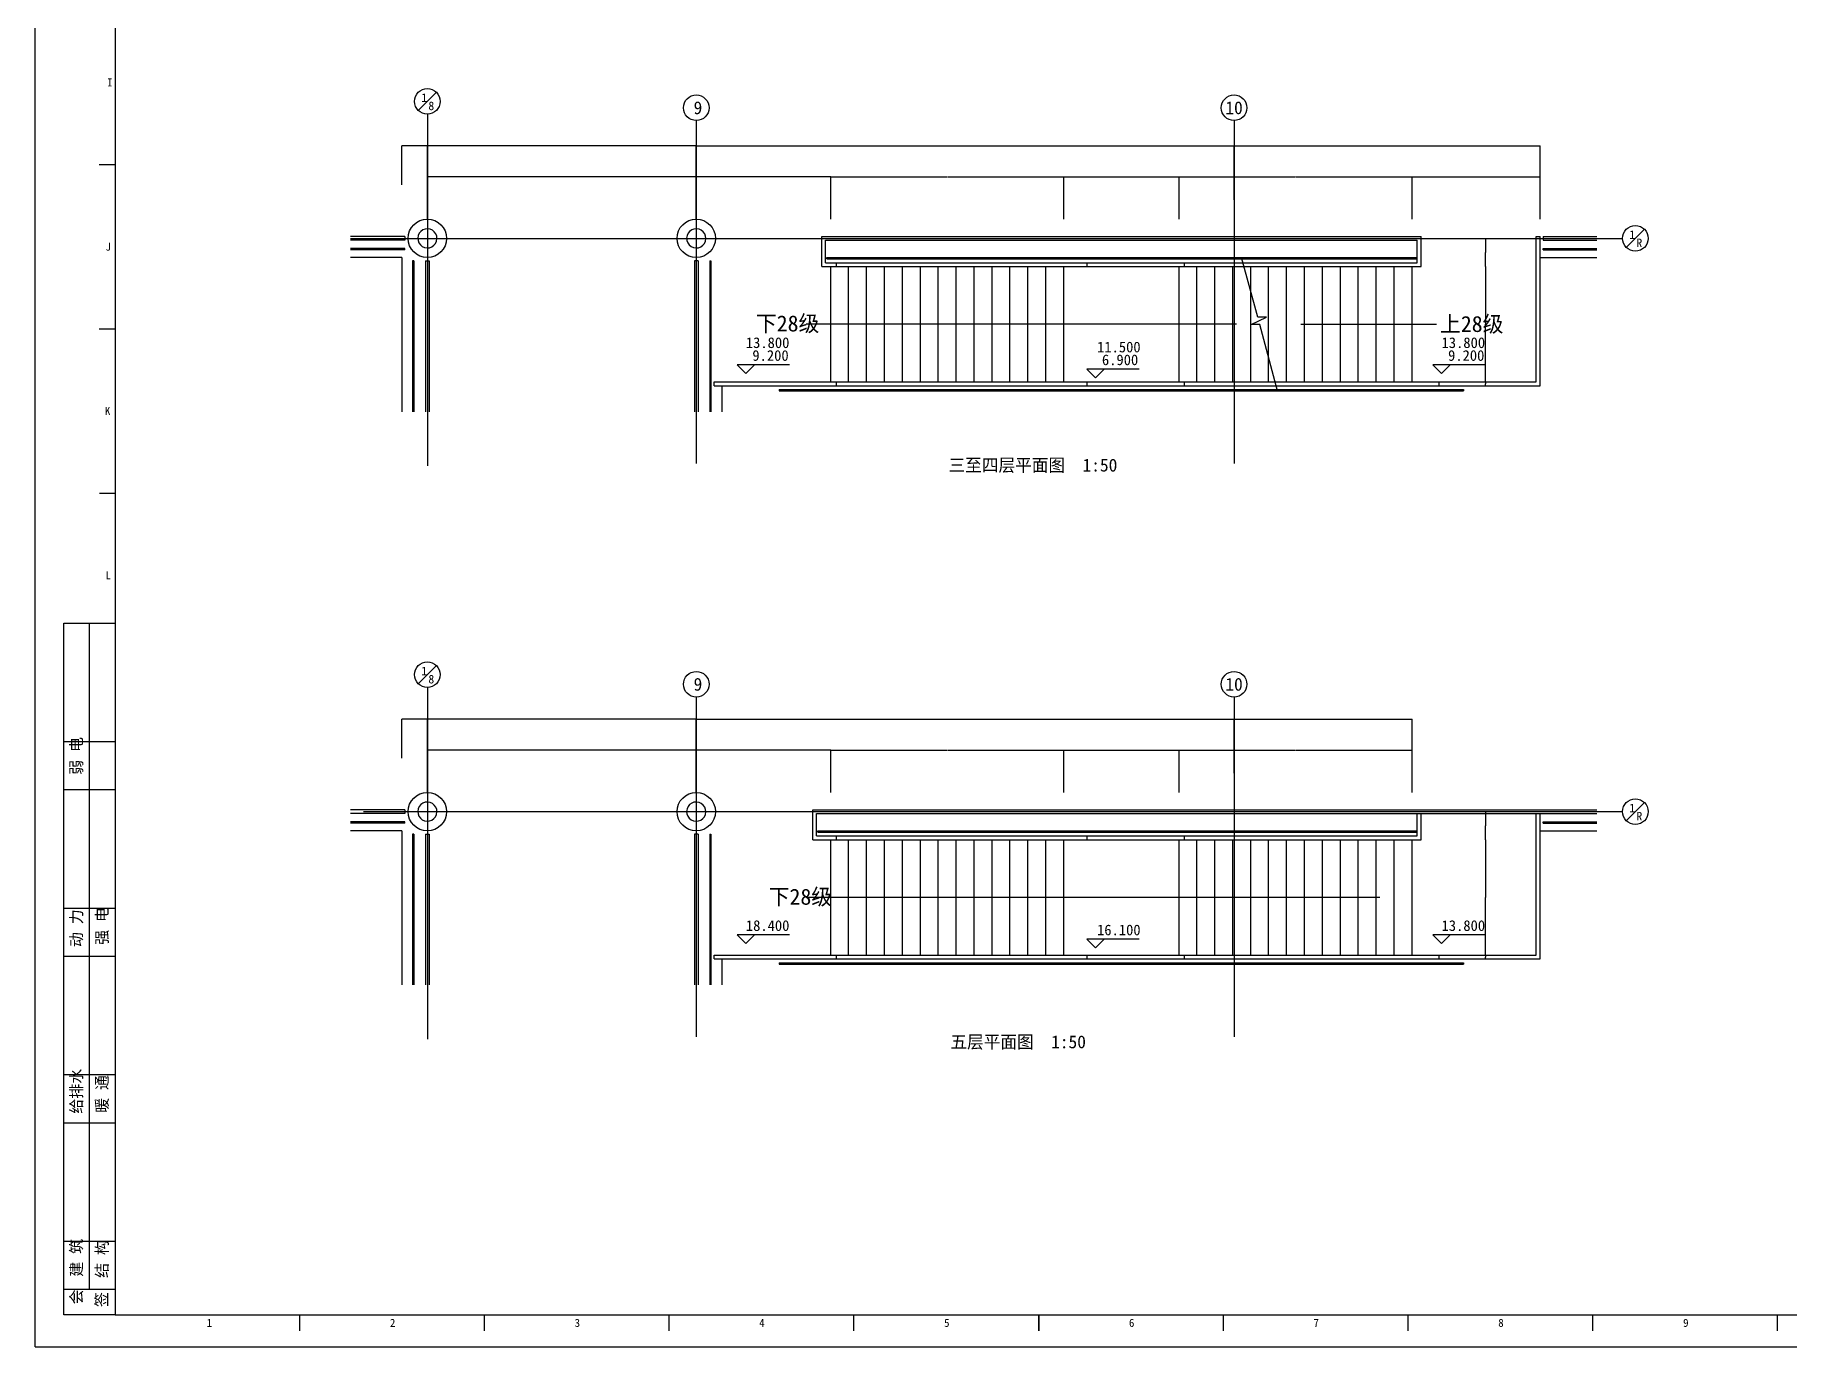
# Model space of a CAD drawing. Header units: metres. Extents: x 69328 to 144301, y -155016 to -112966.
# Drawn here: x 69328 to 96735, y -155016 to -134537 of the extents above; entities that cross this region are included whole.
import ezdxf

# ---------------------------------------------------------------- set-up
doc = ezdxf.new("R2010")
doc.units = ezdxf.units.M
for name, color, linetype in [('AXIS', 8, 'Continuous'), ('COL-S', 250, 'Continuous'), ('COLUMN', 1, 'Continuous'), ('D-TEXT', 3, 'Continuous'), ('DIM', 3, 'Continuous'), ('LINE', 7, 'Continuous'), ('PUB_DIM', 7, 'Continuous'), ('STAIR1', 111, 'Continuous'), ('STEEL', 8, 'Continuous'), ('TEXT', 7, 'Continuous'), ('TK', 9, 'Continuous'), ('WOOD', 33, 'Continuous')]:
    doc.layers.add(name, color=color, linetype=linetype)
doc.dimstyles.get("Standard").update_dxf_attribs({"dimtxt": 2.5, "dimasz": 2.5, "dimexe": 1.25, "dimexo": 0.625, "dimtad": 1, "dimcen": 2.5, "dimazin": 3, "dimtfac": 1, "dimtmove": 0, "dimatfit": 3})

# ---------------------------------------------------------------- blocks, each defined once
blk = doc.blocks.new('*D23')
for p, q in [((79654.27, -137109.46), (79654.27, -136266.13)), ((79654.52, -136266.13), (83852.27, -136266.13)), ((83856.27, -136266.13), (88054.02, -136266.13)), ((88054.27, -137109.46), (88054.27, -136266.13))]:
    blk.add_line(p, q)
at = {"layer": 'Defpoints'}
for p in [(79654.27, -136266.13), (79654.27, -137109.46), (88054.27, -137109.46)]:
    blk.add_point(p, dxfattribs=at)
at = {"layer": 'DIM', "insert": (83854.27, -136266.13), "char_height": 1, "attachment_point": 5}
blk.add_mtext('8400', dxfattribs=at)
blk = doc.blocks.new('*D24')
for p, q in [((88054.27, -137109.46), (88054.27, -136266.13)), ((88054.52, -136266.13), (90442.27, -136266.13)), ((90446.27, -136266.13), (92834.02, -136266.13)), ((92834.27, -137109.46), (92834.27, -136266.13))]:
    blk.add_line(p, q)
at = {"layer": 'Defpoints'}
for p in [(88054.27, -136266.13), (88054.27, -137109.46), (92834.27, -137109.46)]:
    blk.add_point(p, dxfattribs=at)
at = {"layer": 'DIM', "insert": (90444.27, -136266.13), "char_height": 1, "attachment_point": 5}
blk.add_mtext('4780', dxfattribs=at)
blk = doc.blocks.new('*D25')
for p, q in [((81754.27, -137409.46), (81754.27, -136749.27)), ((81754.52, -136749.27), (83568.77, -136749.27)), ((83579.77, -136749.27), (85394.02, -136749.27)), ((85394.27, -137409.46), (85394.27, -136749.27))]:
    blk.add_line(p, q)
at = {"layer": 'Defpoints'}
for p in [(81754.27, -136749.27), (81754.27, -137409.46), (85394.27, -137409.46)]:
    blk.add_point(p, dxfattribs=at)
at = {"layer": 'DIM', "insert": (83574.27, -136749.27), "char_height": 1, "attachment_point": 5}
blk.add_mtext('280X13=3640', dxfattribs=at)
blk = doc.blocks.new('*D26')
for p, q in [((85394.27, -137409.46), (85394.27, -136749.27)), ((85394.52, -136749.27), (86292.27, -136749.27)), ((86296.27, -136749.27), (87194.02, -136749.27)), ((87194.27, -137409.46), (87194.27, -136749.27))]:
    blk.add_line(p, q)
at = {"layer": 'Defpoints'}
for p in [(85394.27, -136749.27), (85394.27, -137409.46), (87194.27, -137409.46)]:
    blk.add_point(p, dxfattribs=at)
at = {"layer": 'DIM', "insert": (86294.27, -136749.27), "char_height": 1, "attachment_point": 5}
blk.add_mtext('1800', dxfattribs=at)
blk = doc.blocks.new('*D27')
for p, q in [((87194.27, -137409.46), (87194.27, -136749.27)), ((87194.52, -136749.27), (89008.77, -136749.27)), ((89019.77, -136749.27), (90834.02, -136749.27)), ((90834.27, -137409.46), (90834.27, -136749.27))]:
    blk.add_line(p, q)
at = {"layer": 'Defpoints'}
for p in [(87194.27, -136749.27), (87194.27, -137409.46), (90834.27, -137409.46)]:
    blk.add_point(p, dxfattribs=at)
at = {"layer": 'DIM', "insert": (89014.27, -136749.27), "char_height": 1, "attachment_point": 5}
blk.add_mtext('280X13=3640', dxfattribs=at)
blk = doc.blocks.new('*D28')
for p, q in [((80702.27, -136749.27), (79654.02, -136749.27)), ((79654.27, -137409.46), (79654.27, -136749.27)), ((81754.52, -136749.27), (80706.27, -136749.27)), ((81754.27, -137409.46), (81754.27, -136749.27))]:
    blk.add_line(p, q)
at = {"layer": 'Defpoints'}
for p in [(81754.27, -136749.27), (79654.27, -137409.46), (81754.27, -137409.46)]:
    blk.add_point(p, dxfattribs=at)
at = {"layer": 'DIM', "insert": (80704.27, -136749.27), "char_height": 1, "attachment_point": 5}
blk.add_mtext('2100', dxfattribs=at)
blk = doc.blocks.new('*D29')
for p, q in [((91983.32, -137709.46), (91983.32, -137929.46)), ((91983.07, -137929.46), (91982.82, -137929.46)), ((91983.32, -138149.46), (91983.32, -137929.46)), ((91983.32, -137929.46), (91983.32, -137929.46)), ((91983.57, -137929.46), (91983.82, -137929.46))]:
    blk.add_line(p, q)
at = {"layer": 'Defpoints'}
for p in [(91983.32, -137709.46), (91983.32, -137929.46), (91983.32, -138149.46)]:
    blk.add_point(p, dxfattribs=at)
at = {"layer": 'DIM', "insert": (91983.32, -137928.335), "char_height": 1, "attachment_point": 5}
blk.add_mtext('0', dxfattribs=at)
blk = doc.blocks.new('*D30')
for p, q in [((91983.32, -138149.46), (91983.32, -139049.46)), ((91983.07, -139049.46), (91982.82, -139049.46)), ((91983.32, -139949.46), (91983.32, -139049.46)), ((91983.32, -139049.46), (91983.32, -139049.46)), ((91983.57, -139049.46), (91983.82, -139049.46))]:
    blk.add_line(p, q)
at = {"layer": 'Defpoints'}
for p in [(91983.32, -138149.46), (91983.32, -139049.46), (91983.32, -139949.46)]:
    blk.add_point(p, dxfattribs=at)
at = {"layer": 'DIM', "insert": (91983.32, -139048.335), "char_height": 1, "attachment_point": 5}
blk.add_mtext('0', dxfattribs=at)
blk = doc.blocks.new('*D31')
for p, q in [((91983.07, -139979.46), (91982.82, -139979.46)), ((91983.32, -139949.46), (91983.32, -139979.46)), ((91983.32, -140009.46), (91983.32, -139979.46)), ((91983.32, -139979.46), (91983.32, -139979.46)), ((91983.57, -139979.46), (91983.82, -139979.46))]:
    blk.add_line(p, q)
at = {"layer": 'Defpoints'}
for p in [(91983.32, -139949.46), (91983.32, -139979.46), (91983.32, -140009.46)]:
    blk.add_point(p, dxfattribs=at)
at = {"layer": 'DIM', "insert": (91983.32, -139978.335), "char_height": 1, "attachment_point": 5}
blk.add_mtext('0', dxfattribs=at)
blk = doc.blocks.new('*D32')
for p, q in [((79654.27, -146059.9), (79654.27, -145216.57)), ((79654.52, -145216.57), (83852.27, -145216.57)), ((83856.27, -145216.57), (88054.02, -145216.57)), ((88054.27, -146059.9), (88054.27, -145216.57))]:
    blk.add_line(p, q)
at = {"layer": 'Defpoints'}
for p in [(79654.27, -145216.57), (79654.27, -146059.9), (88054.27, -146059.9)]:
    blk.add_point(p, dxfattribs=at)
at = {"layer": 'DIM', "insert": (83854.27, -145216.57), "char_height": 1, "attachment_point": 5}
blk.add_mtext('8400', dxfattribs=at)
blk = doc.blocks.new('*D33')
for p, q in [((88054.27, -146059.9), (88054.27, -145216.57)), ((88054.52, -145216.57), (89442.27, -145216.57)), ((89446.27, -145216.57), (90834.02, -145216.57)), ((90834.27, -146059.9), (90834.27, -145216.57))]:
    blk.add_line(p, q)
at = {"layer": 'Defpoints'}
for p in [(88054.27, -145216.57), (88054.27, -146059.9), (90834.27, -146059.9)]:
    blk.add_point(p, dxfattribs=at)
at = {"layer": 'DIM', "insert": (89444.27, -145216.57), "char_height": 1, "attachment_point": 5}
blk.add_mtext('2780', dxfattribs=at)
blk = doc.blocks.new('*D34')
for p, q in [((81754.27, -146359.9), (81754.27, -145699.71)), ((81754.52, -145699.71), (83568.77, -145699.71)), ((83579.77, -145699.71), (85394.02, -145699.71)), ((85394.27, -146359.9), (85394.27, -145699.71))]:
    blk.add_line(p, q)
at = {"layer": 'Defpoints'}
for p in [(81754.27, -145699.71), (81754.27, -146359.9), (85394.27, -146359.9)]:
    blk.add_point(p, dxfattribs=at)
at = {"layer": 'DIM', "insert": (83574.27, -145699.71), "char_height": 1, "attachment_point": 5}
blk.add_mtext('280X13=3640', dxfattribs=at)
blk = doc.blocks.new('*D35')
for p, q in [((85394.27, -146359.9), (85394.27, -145699.71)), ((85394.52, -145699.71), (86292.27, -145699.71)), ((86296.27, -145699.71), (87194.02, -145699.71)), ((87194.27, -146359.9), (87194.27, -145699.71))]:
    blk.add_line(p, q)
at = {"layer": 'Defpoints'}
for p in [(85394.27, -145699.71), (85394.27, -146359.9), (87194.27, -146359.9)]:
    blk.add_point(p, dxfattribs=at)
at = {"layer": 'DIM', "insert": (86294.27, -145699.71), "char_height": 1, "attachment_point": 5}
blk.add_mtext('1800', dxfattribs=at)
blk = doc.blocks.new('*D36')
for p, q in [((87194.27, -146359.9), (87194.27, -145699.71)), ((87194.52, -145699.71), (89008.77, -145699.71)), ((89019.77, -145699.71), (90834.02, -145699.71)), ((90834.27, -146359.9), (90834.27, -145699.71))]:
    blk.add_line(p, q)
at = {"layer": 'Defpoints'}
for p in [(87194.27, -145699.71), (87194.27, -146359.9), (90834.27, -146359.9)]:
    blk.add_point(p, dxfattribs=at)
at = {"layer": 'DIM', "insert": (89014.27, -145699.71), "char_height": 1, "attachment_point": 5}
blk.add_mtext('280X13=3640', dxfattribs=at)
blk = doc.blocks.new('*D37')
for p, q in [((80702.27, -145699.71), (79654.02, -145699.71)), ((79654.27, -146359.9), (79654.27, -145699.71)), ((81754.52, -145699.71), (80706.27, -145699.71)), ((81754.27, -146359.9), (81754.27, -145699.71))]:
    blk.add_line(p, q)
at = {"layer": 'Defpoints'}
for p in [(81754.27, -145699.71), (79654.27, -146359.9), (81754.27, -146359.9)]:
    blk.add_point(p, dxfattribs=at)
at = {"layer": 'DIM', "insert": (80704.27, -145699.71), "char_height": 1, "attachment_point": 5}
blk.add_mtext('2100', dxfattribs=at)
blk = doc.blocks.new('*D38')
for p, q in [((91983.07, -146879.9), (91982.82, -146879.9)), ((91983.32, -146659.9), (91983.32, -146879.9)), ((91983.32, -147099.9), (91983.32, -146879.9)), ((91983.32, -146879.9), (91983.32, -146879.9)), ((91983.57, -146879.9), (91983.82, -146879.9))]:
    blk.add_line(p, q)
at = {"layer": 'Defpoints'}
for p in [(91983.32, -146659.9), (91983.32, -146879.9), (91983.32, -147099.9)]:
    blk.add_point(p, dxfattribs=at)
at = {"layer": 'DIM', "insert": (91983.32, -146878.775), "char_height": 1, "attachment_point": 5}
blk.add_mtext('0', dxfattribs=at)
blk = doc.blocks.new('*D39')
for p, q in [((91983.32, -147099.9), (91983.32, -147999.9)), ((91983.07, -147999.9), (91982.82, -147999.9)), ((91983.32, -148899.9), (91983.32, -147999.9)), ((91983.32, -147999.9), (91983.32, -147999.9)), ((91983.57, -147999.9), (91983.82, -147999.9))]:
    blk.add_line(p, q)
at = {"layer": 'Defpoints'}
for p in [(91983.32, -147099.9), (91983.32, -147999.9), (91983.32, -148899.9)]:
    blk.add_point(p, dxfattribs=at)
at = {"layer": 'DIM', "insert": (91983.32, -147998.775), "char_height": 1, "attachment_point": 5}
blk.add_mtext('0', dxfattribs=at)
blk = doc.blocks.new('*D40')
for p, q in [((91983.07, -148929.9), (91982.82, -148929.9)), ((91983.32, -148899.9), (91983.32, -148929.9)), ((91983.32, -148959.9), (91983.32, -148929.9)), ((91983.32, -148929.9), (91983.32, -148929.9)), ((91983.57, -148929.9), (91983.82, -148929.9))]:
    blk.add_line(p, q)
at = {"layer": 'Defpoints'}
for p in [(91983.32, -148899.9), (91983.32, -148929.9), (91983.32, -148959.9)]:
    blk.add_point(p, dxfattribs=at)
at = {"layer": 'DIM', "insert": (91983.32, -148928.775), "char_height": 1, "attachment_point": 5}
blk.add_mtext('0', dxfattribs=at)
blk = doc.blocks.new('*D53')
for p, q in [((77552.27, -136749.27), (75454.02, -136749.27)), ((75454.27, -137409.46), (75454.27, -136749.27)), ((79654.52, -136749.27), (77556.27, -136749.27)), ((79654.27, -137409.46), (79654.27, -136749.27))]:
    blk.add_line(p, q)
at = {"layer": 'Defpoints'}
for p in [(79654.27, -136749.27), (75454.27, -137409.46), (79654.27, -137409.46)]:
    blk.add_point(p, dxfattribs=at)
at = {"layer": 'DIM', "insert": (77554.27, -136749.27), "char_height": 1, "attachment_point": 5}
blk.add_mtext('4200', dxfattribs=at)
blk = doc.blocks.new('*D54')
for p, q in [((77552.27, -136266.13), (75454.02, -136266.13)), ((75454.27, -136876.32), (75454.27, -136266.13)), ((79654.52, -136266.13), (77556.27, -136266.13)), ((79654.27, -136876.32), (79654.27, -136266.13))]:
    blk.add_line(p, q)
at = {"layer": 'Defpoints'}
for p in [(79654.27, -136266.13), (75454.27, -136876.32), (79654.27, -136876.32)]:
    blk.add_point(p, dxfattribs=at)
at = {"layer": 'DIM', "insert": (77554.27, -136266.13), "char_height": 1, "attachment_point": 5}
blk.add_mtext('4200', dxfattribs=at)
blk = doc.blocks.new('*D55')
for p, q in [((75252.77, -136266.13), (75054.02, -136266.13)), ((75054.27, -136876.32), (75054.27, -136266.13)), ((75454.52, -136266.13), (75255.77, -136266.13)), ((75454.27, -136876.32), (75454.27, -136266.13))]:
    blk.add_line(p, q)
at = {"layer": 'Defpoints'}
for p in [(75454.27, -136266.13), (75054.27, -136876.32), (75454.27, -136876.32)]:
    blk.add_point(p, dxfattribs=at)
at = {"layer": 'DIM', "insert": (75254.27, -136266.13), "char_height": 1, "attachment_point": 5}
blk.add_mtext('400', dxfattribs=at)
blk = doc.blocks.new('*D56')
for p, q in [((77552.27, -145699.71), (75454.02, -145699.71)), ((75454.27, -146359.9), (75454.27, -145699.71)), ((79654.52, -145699.71), (77556.27, -145699.71)), ((79654.27, -146359.9), (79654.27, -145699.71))]:
    blk.add_line(p, q)
at = {"layer": 'Defpoints'}
for p in [(79654.27, -145699.71), (75454.27, -146359.9), (79654.27, -146359.9)]:
    blk.add_point(p, dxfattribs=at)
at = {"layer": 'DIM', "insert": (77554.27, -145699.71), "char_height": 1, "attachment_point": 5}
blk.add_mtext('4200', dxfattribs=at)
blk = doc.blocks.new('*D57')
for p, q in [((77552.27, -145216.57), (75454.02, -145216.57)), ((75454.27, -145826.76), (75454.27, -145216.57)), ((79654.52, -145216.57), (77556.27, -145216.57)), ((79654.27, -145826.76), (79654.27, -145216.57))]:
    blk.add_line(p, q)
at = {"layer": 'Defpoints'}
for p in [(79654.27, -145216.57), (75454.27, -145826.76), (79654.27, -145826.76)]:
    blk.add_point(p, dxfattribs=at)
at = {"layer": 'DIM', "insert": (77554.27, -145216.57), "char_height": 1, "attachment_point": 5}
blk.add_mtext('4200', dxfattribs=at)
blk = doc.blocks.new('*D58')
for p, q in [((75252.77, -145216.57), (75054.02, -145216.57)), ((75054.27, -145826.76), (75054.27, -145216.57)), ((75454.52, -145216.57), (75255.77, -145216.57)), ((75454.27, -145826.76), (75454.27, -145216.57))]:
    blk.add_line(p, q)
at = {"layer": 'Defpoints'}
for p in [(75454.27, -145216.57), (75054.27, -145826.76), (75454.27, -145826.76)]:
    blk.add_point(p, dxfattribs=at)
at = {"layer": 'DIM', "insert": (75254.27, -145216.57), "char_height": 1, "attachment_point": 5}
blk.add_mtext('400', dxfattribs=at)
blk = doc.blocks.new('*D59')
for p, q in [((90834.27, -137409.46), (90834.27, -136749.27)), ((90834.52, -136749.27), (91832.27, -136749.27)), ((91836.27, -136749.27), (92834.02, -136749.27)), ((92834.27, -137409.46), (92834.27, -136749.27))]:
    blk.add_line(p, q)
at = {"layer": 'Defpoints'}
for p in [(90834.27, -136749.27), (90834.27, -137409.46), (92834.27, -137409.46)]:
    blk.add_point(p, dxfattribs=at)
at = {"layer": 'DIM', "insert": (91834.27, -136749.27), "char_height": 1, "attachment_point": 5}
blk.add_mtext('2000', dxfattribs=at)

msp = doc.modelspace()

# ---------------------------------------------------------------- linework, layer by layer
at = {"layer": 'AXIS'}
for p, q in [((75454.27, -135770.79), (75454.27, -141262.49)), ((79654.27, -135870.79), (79654.27, -141223.99)), ((88054.27, -135870.79), (88054.27, -141223.99)), ((74255.46, -137709.46), (94122.02, -137709.46)), ((79934.27, -140009.46), (79934.27, -139949.46)), ((75454.27, -144721.23), (75454.27, -150212.93)), ((79654.27, -144871.23), (79654.27, -150174.43)), ((88054.27, -144871.23), (88054.27, -150174.43)), ((74455.46, -146659.9), (94122.02, -146659.9)), ((79934.27, -148959.9), (79934.27, -148899.9))]:
    msp.add_line(p, q, dxfattribs=at)
at = {"layer": 'COL-S'}
for points in [[(75458.23, -137559.51, 1), (75450.31, -137859.41, 1)], [(79658.23, -137559.51, 1), (79650.31, -137859.41, 1)], [(75458.23, -146509.95, 1), (75450.31, -146809.85, 1)], [(79658.23, -146509.95, 1), (79650.31, -146809.85, 1)]]:
    msp.add_lwpolyline(points, format="xyb", close=True, dxfattribs=at)
at = {"layer": 'COLUMN'}
for centre in [(75454.27, -137709.46), (79654.27, -137709.46), (75454.27, -146659.9), (79654.27, -146659.9)]:
    msp.add_circle(centre, 300, dxfattribs=at)
at = {"layer": 'D-TEXT'}
for p, q in [((75312.85, -135712.22), (75595.69, -135429.37)), ((94180.6, -137850.88), (94463.44, -137568.04)), ((75312.85, -144662.65), (75595.69, -144379.81)), ((94180.6, -146801.32), (94463.44, -146518.48))]:
    msp.add_line(p, q, dxfattribs=at)
for centre in [(75454.27, -135570.79), (79654.27, -135670.79), (88054.27, -135670.79), (94322.02, -137709.46), (75454.27, -144521.23), (79654.27, -144671.23), (88054.27, -144671.23), (94322.02, -146659.9)]:
    msp.add_circle(centre, 200, dxfattribs=at)
at = {"layer": 'LINE'}
for p, q in [((75054.27, -138009.46), (74255.46, -138009.46)), ((75054.27, -138009.46), (75054.27, -140415.35)), ((92834.27, -138009.46), (93720.46, -138009.46)), ((80054.27, -140009.46), (80054.27, -140415.35)), ((75054.27, -146959.9), (74255.46, -146959.9)), ((75054.27, -146959.9), (75054.27, -149365.79)), ((92834.27, -146959.9), (93720.46, -146959.9)), ((80054.27, -148959.9), (80054.27, -149365.79))]:
    msp.add_line(p, q, dxfattribs=at)
at = {"layer": 'PUB_DIM'}
for p, q in [((88424.76, -138937.49), (88170.5, -138009.46)), ((88321.48, -139054.32), (88559.68, -138938.73)), ((88559.68, -138938.73), (88424.76, -138937.49)), ((88456.4, -139055.55), (88321.48, -139054.32)), ((88733.43, -140089.46), (88456.4, -139055.55))]:
    msp.add_line(p, q, dxfattribs=at)
for points in [[(88091.85, -139049.46), (81372.25, -139049.46)], [(89096.69, -139049.46), (91216.29, -139049.46)], [(90331.85, -147999.9), (81372.25, -147999.9)]]:
    msp.add_lwpolyline(points, dxfattribs=at)
at = {"layer": 'STAIR1'}
for p, q in [((75104.27, -137869.46), (74255.46, -137869.46)), ((75104.27, -137889.46), (74255.46, -137889.46)), ((75104.27, -137889.46), (75104.27, -137869.46)), ((75224.27, -138059.46), (75224.27, -140415.35)), ((75244.27, -138059.46), (75224.27, -138059.46)), ((75244.27, -138059.46), (75244.27, -140415.35)), ((79864.27, -138059.46), (79864.27, -140415.35)), ((79864.27, -138059.46), (79884.27, -138059.46)), ((79884.27, -138059.46), (79884.27, -140415.35)), ((81694.48, -138009.46), (90914.27, -138009.46)), ((81694.48, -138029.46), (81694.48, -138009.46)), ((81694.48, -138009.46), (81694.48, -138029.46)), ((81694.48, -138029.46), (90914.27, -138029.46)), ((82061.62, -138009.46), (82061.62, -138029.46)), ((92884.27, -137889.46), (92884.27, -137869.46)), ((92884.27, -137869.46), (93720.46, -137869.46)), ((92884.27, -137889.46), (93720.46, -137889.46)), ((80951.03, -140069.46), (91637.51, -140069.46)), ((80951.03, -140069.46), (80951.03, -140089.46)), ((80951.03, -140089.46), (91637.51, -140089.46)), ((81419.91, -140069.46), (81419.91, -140089.46)), ((91637.51, -140069.46), (91637.51, -140089.46)), ((75104.27, -146819.9), (74255.46, -146819.9)), ((75104.27, -146839.9), (74255.46, -146839.9)), ((75104.27, -146839.9), (75104.27, -146819.9)), ((92884.27, -146839.9), (92884.27, -146819.9)), ((92884.27, -146819.9), (93720.46, -146819.9)), ((92884.27, -146839.9), (93720.46, -146839.9)), ((75224.27, -147009.9), (75224.27, -149365.79)), ((75244.27, -147009.9), (75224.27, -147009.9)), ((75244.27, -147009.9), (75244.27, -149365.79)), ((79864.27, -147009.9), (79864.27, -149365.79)), ((79864.27, -147009.9), (79884.27, -147009.9)), ((79884.27, -147009.9), (79884.27, -149365.79)), ((81554.48, -146959.9), (90914.27, -146959.9)), ((81554.48, -146979.9), (81554.48, -146959.9)), ((81554.48, -146959.9), (81554.48, -146979.9)), ((81554.48, -146979.9), (90914.27, -146979.9)), ((82061.62, -146959.9), (82061.62, -146979.9)), ((80951.03, -149019.9), (91637.51, -149019.9)), ((80951.03, -149019.9), (80951.03, -149039.9)), ((80951.03, -149039.9), (91637.51, -149039.9)), ((81419.91, -149019.9), (81419.91, -149039.9)), ((91637.51, -149019.9), (91637.51, -149039.9))]:
    msp.add_line(p, q, dxfattribs=at)
at = {"layer": 'STEEL'}
for p, q in [((75104.27, -137679.46), (74255.46, -137679.46)), ((75104.27, -137739.46), (74255.46, -137739.46)), ((75104.27, -137679.46), (75104.27, -137739.46)), ((81614.27, -137679.46), (90974.27, -137679.46)), ((81614.27, -138149.46), (81614.27, -137679.46)), ((81674.27, -137739.46), (90914.27, -137739.46)), ((81674.27, -138089.46), (81674.27, -137739.46)), ((90914.27, -138089.46), (90914.27, -137739.46)), ((90974.27, -138149.46), (90974.27, -137679.46)), ((92774.27, -139949.46), (92774.27, -137679.46)), ((92774.27, -137679.46), (92834.27, -137679.46)), ((92834.27, -140009.46), (92834.27, -137679.46)), ((92884.27, -137679.46), (93720.46, -137679.46)), ((92884.27, -137679.46), (92884.27, -137739.46)), ((92884.27, -137739.46), (93720.46, -137739.46)), ((75424.27, -138059.46), (75424.27, -140415.35)), ((75424.27, -138059.46), (75484.27, -138059.46)), ((75484.27, -138059.46), (75484.27, -140415.35)), ((79624.27, -138059.46), (79624.27, -140415.35)), ((79684.27, -138059.46), (79624.27, -138059.46)), ((79684.27, -138059.46), (79684.27, -140415.35)), ((81674.27, -138089.46), (90914.27, -138089.46)), ((81841.96, -138089.46), (81841.96, -138149.46)), ((85761.96, -138149.46), (85761.96, -138089.46)), ((87281.96, -138149.46), (87281.96, -138089.46)), ((81614.27, -138149.46), (90974.27, -138149.46)), ((79934.27, -139949.46), (92774.27, -139949.46)), ((79934.27, -140009.46), (92834.27, -140009.46)), ((81841.96, -139949.46), (81841.96, -140009.46)), ((85761.96, -140009.46), (85761.96, -139949.46)), ((87281.96, -140009.46), (87281.96, -139949.46)), ((91253.09, -139949.46), (91253.09, -140009.46)), ((75104.27, -146629.9), (74255.46, -146629.9)), ((75104.27, -146629.9), (75104.27, -146689.9)), ((81474.27, -146629.9), (93720.46, -146629.9)), ((81474.27, -147099.9), (81474.27, -146629.9)), ((75104.27, -146689.9), (74255.46, -146689.9)), ((81534.27, -146689.9), (93720.46, -146689.9)), ((81534.27, -147039.9), (81534.27, -146689.9)), ((90914.27, -147039.9), (90914.27, -146689.9)), ((90974.27, -147099.9), (90974.27, -146689.9)), ((92774.27, -148899.9), (92774.27, -146689.9)), ((92834.27, -148959.9), (92834.27, -146689.9)), ((75424.27, -147009.9), (75424.27, -149365.79)), ((75424.27, -147009.9), (75484.27, -147009.9)), ((75484.27, -147009.9), (75484.27, -149365.79)), ((79624.27, -147009.9), (79624.27, -149365.79)), ((79684.27, -147009.9), (79624.27, -147009.9)), ((79684.27, -147009.9), (79684.27, -149365.79)), ((81474.27, -147099.9), (90974.27, -147099.9)), ((81534.27, -147039.9), (90914.27, -147039.9)), ((81841.96, -147039.9), (81841.96, -147099.9)), ((85761.96, -147099.9), (85761.96, -147039.9)), ((87281.96, -147099.9), (87281.96, -147039.9)), ((79934.27, -148899.9), (92774.27, -148899.9)), ((79934.27, -148959.9), (92834.27, -148959.9)), ((81841.96, -148899.9), (81841.96, -148959.9)), ((85761.96, -148959.9), (85761.96, -148899.9)), ((87281.96, -148959.9), (87281.96, -148899.9)), ((91253.09, -148899.9), (91253.09, -148959.9))]:
    msp.add_line(p, q, dxfattribs=at)
at = {"layer": 'TEXT'}
for points in [[(81110.21, -139683.21), (80293.63, -139683.21), (80428.63, -139818.21), (80563.63, -139683.21)], [(86570.11, -139750.71), (85753.53, -139750.71), (85888.53, -139885.71), (86023.53, -139750.71)], [(91976.11, -139683.21), (91159.53, -139683.21), (91294.53, -139818.21), (91429.53, -139683.21)], [(81110.21, -148583.65), (80293.63, -148583.65), (80428.63, -148718.65), (80563.63, -148583.65)], [(86570.11, -148651.15), (85753.53, -148651.15), (85888.53, -148786.15), (86023.53, -148651.15)], [(91976.11, -148583.65), (91159.53, -148583.65), (91294.53, -148718.65), (91429.53, -148583.65)]]:
    msp.add_lwpolyline(points, dxfattribs=at)
at = {"layer": 'TK'}
for p, q in [((69327.91, -155016.04), (69327.91, -112966.04)), ((70327.91, -136556.67), (70577.91, -136556.67)), ((70327.91, -139122.29), (70577.91, -139122.29)), ((70333.41, -141687.92), (70583.41, -141687.92)), ((70177.91, -154116.04), (70177.91, -143716.04)), ((69777.91, -145566.04), (70577.91, -145566.04)), ((69777.91, -146316.04), (70577.91, -146316.04)), ((69777.91, -148166.04), (70577.91, -148166.04)), ((69777.91, -148916.04), (70577.91, -148916.04)), ((69777.91, -150766.04), (70577.91, -150766.04)), ((69777.91, -151516.04), (70577.91, -151516.04)), ((69777.91, -153366.04), (70577.91, -153366.04)), ((69777.91, -154116.04), (70577.91, -154116.04)), ((73462.91, -154766.04), (73462.91, -154516.04)), ((76347.91, -154766.04), (76347.91, -154516.04)), ((79232.91, -154766.04), (79232.91, -154516.04)), ((82117.91, -154766.04), (82117.91, -154516.04)), ((85002.91, -154766.04), (85002.91, -154516.04)), ((85002.91, -154516.04), (85002.91, -154766.04)), ((87887.91, -154766.04), (87887.91, -154516.04)), ((90772.91, -154766.04), (90772.91, -154516.04)), ((93657.91, -154766.04), (93657.91, -154516.04)), ((96542.91, -154766.04), (96542.91, -154516.04)), ((69327.91, -155016.04), (128777.91, -155016.04))]:
    msp.add_line(p, q, dxfattribs=at)
msp.add_lwpolyline([(128277.91, -154516.04), (128277.91, -113466.04), (70577.91, -113466.04), (70577.91, -154516.04)], close=True, dxfattribs=at)
msp.add_lwpolyline([(70577.91, -154516.04), (69777.91, -154516.04), (69777.91, -143716.04), (70577.91, -143716.04)], dxfattribs=at)
at = {"layer": 'WOOD'}
for p, q in [((81754.27, -139949.46), (81754.27, -138149.46)), ((82034.27, -139949.46), (82034.27, -138149.46)), ((82314.27, -139949.46), (82314.27, -138149.46)), ((82594.27, -139949.46), (82594.27, -138149.46)), ((82874.27, -139949.46), (82874.27, -138149.46)), ((83154.27, -139949.46), (83154.27, -138149.46)), ((83434.27, -139949.46), (83434.27, -138149.46)), ((83714.27, -139949.46), (83714.27, -138149.46)), ((83994.27, -139949.46), (83994.27, -138149.46)), ((84274.27, -139949.46), (84274.27, -138149.46)), ((84554.27, -139949.46), (84554.27, -138149.46)), ((84834.27, -139949.46), (84834.27, -138149.46)), ((85114.27, -139949.46), (85114.27, -138149.46)), ((85394.27, -139949.46), (85394.27, -138149.46)), ((87194.27, -139949.46), (87194.27, -138149.46)), ((87474.27, -139949.46), (87474.27, -138149.46)), ((87754.27, -139949.46), (87754.27, -138149.46)), ((88034.27, -139949.46), (88034.27, -138149.46)), ((88314.27, -139949.46), (88314.27, -138149.46)), ((88594.27, -139949.46), (88594.27, -138149.46)), ((88874.27, -139949.46), (88874.27, -138149.46)), ((89154.27, -139949.46), (89154.27, -138149.46)), ((89434.27, -139949.46), (89434.27, -138149.46)), ((89714.27, -139949.46), (89714.27, -138149.46)), ((89994.27, -139949.46), (89994.27, -138149.46)), ((90274.27, -139949.46), (90274.27, -138149.46)), ((90554.27, -139949.46), (90554.27, -138149.46)), ((90834.27, -139949.46), (90834.27, -138149.46)), ((81754.27, -148899.9), (81754.27, -147099.9)), ((82034.27, -148899.9), (82034.27, -147099.9)), ((82314.27, -148899.9), (82314.27, -147099.9)), ((82594.27, -148899.9), (82594.27, -147099.9)), ((82874.27, -148899.9), (82874.27, -147099.9)), ((83154.27, -148899.9), (83154.27, -147099.9)), ((83434.27, -148899.9), (83434.27, -147099.9)), ((83714.27, -148899.9), (83714.27, -147099.9)), ((83994.27, -148899.9), (83994.27, -147099.9)), ((84274.27, -148899.9), (84274.27, -147099.9)), ((84554.27, -148899.9), (84554.27, -147099.9)), ((84834.27, -148899.9), (84834.27, -147099.9)), ((85114.27, -148899.9), (85114.27, -147099.9)), ((85394.27, -148899.9), (85394.27, -147099.9)), ((87194.27, -148899.9), (87194.27, -147099.9)), ((87474.27, -148899.9), (87474.27, -147099.9)), ((87754.27, -148899.9), (87754.27, -147099.9)), ((88034.27, -148899.9), (88034.27, -147099.9)), ((88314.27, -148899.9), (88314.27, -147099.9)), ((88594.27, -148899.9), (88594.27, -147099.9)), ((88874.27, -148899.9), (88874.27, -147099.9)), ((89154.27, -148899.9), (89154.27, -147099.9)), ((89434.27, -148899.9), (89434.27, -147099.9)), ((89714.27, -148899.9), (89714.27, -147099.9)), ((89994.27, -148899.9), (89994.27, -147099.9)), ((90274.27, -148899.9), (90274.27, -147099.9)), ((90554.27, -148899.9), (90554.27, -147099.9)), ((90834.27, -148899.9), (90834.27, -147099.9))]:
    msp.add_line(p, q, dxfattribs=at)

# ---------------------------------------------------------------- texts
at = {"layer": 'D-TEXT'}
for s, height, p in [('1', 133.33, (75360.41, -135580.32)), ('9', 200, (79612.63, -135770.79)), ('10', 200, (87917.79, -135770.79)), ('1', 133.33, (94228.15, -137718.99)), ('1', 133.33, (75360.41, -144530.76)), ('9', 200, (79612.63, -144771.23)), ('10', 200, (87917.79, -144771.23)), ('1', 133.33, (94228.15, -146669.43))]:
    msp.add_text(s, height=height, dxfattribs=at).set_placement(p)
for s, p in [('8', (75470.75, -135707.48)), ('R', (94338.5, -137846.15)), ('8', (75470.75, -144657.91)), ('R', (94338.5, -146796.58))]:
    msp.add_text(s, height=133.33, rotation=360, dxfattribs=at).set_placement(p)
at = {"layer": 'TEXT'}
for s, height, p in [('下28级', 250, (80585.99, -139162.92)), ('上28级', 250, (91270.96, -139171.01)), ('三至四层平面图  1:50', 200, (83594.79, -141350)), ('下28级', 250, (80785.99, -148113.35)), ('五层平面图  1:50', 200, (83624.18, -150353.93))]:
    msp.add_text(s, height=height, rotation=360, dxfattribs=at).set_placement(p)
for s, p in [('13.800', (80428.85, -139421.67)), ('9.200', (80530.44, -139621.67)), ('11.500', (85914.15, -139489.17)), ('13.800', (91294.75, -139421.67)), ('9.200', (91396.34, -139621.67)), ('6.900', (85990.34, -139689.17)), ('18.400', (80428.85, -148522.11)), ('16.100', (85914.15, -148589.61)), ('13.800', (91294.75, -148522.11))]:
    msp.add_text(s, height=166.67, dxfattribs=at).set_placement(p)
at = {"layer": 'TK'}
for s, p in [('I', (70452.91, -135336.36)), ('J', (70427.61, -137901.98)), ('K', (70417.5, -140467.61)), ('L', (70428.05, -143033.23)), ('1', (72007.76, -154703.54)), ('2', (74870, -154703.54)), ('3', (77755, -154703.54)), ('4', (80637.47, -154703.54)), ('5', (83525, -154703.54)), ('6', (86412.53, -154703.54)), ('7', (89295, -154703.54)), ('8', (92180, -154703.54)), ('9', (95067.53, -154703.54))]:
    msp.add_text(s, height=125, dxfattribs=at).set_placement(p)
for s, p in [('弱 电', (70061.91, -146085.04)), ('动 力', (70061.91, -148775.04)), ('强 电', (70461.91, -148739.04)), ('给排水', (70061.91, -151375.04)), ('暖 通', (70461.91, -151363.04)), ('建 筑', (70061.91, -153921.04)), ('结 构', (70461.91, -153939.04)), ('会', (70061.91, -154352.04)), ('签', (70455.91, -154394.04))]:
    msp.add_text(s, height=180, rotation=90, dxfattribs=at).set_placement(p)

# ---------------------------------------------------------------- dimensions: what is measured, and where the dimension line sits
at = {"layer": 'DIM'}
for base, p1, p2, picture, middle in [((75454.27, -136266.13), (75454.27, -136876.32), (75054.27, -136876.32), '*D55', (75254.27, -136266.13)), ((79654.27, -136266.13), (79654.27, -136876.32), (75454.27, -136876.32), '*D54', (77554.27, -136266.13)), ((79654.27, -136266.13), (79654.27, -137109.46), (88054.27, -137109.46), '*D23', (83854.27, -136266.13)), ((88054.27, -136266.13), (88054.27, -137109.46), (92834.27, -137109.46), '*D24', (90444.27, -136266.13)), ((79654.27, -136749.27), (79654.27, -137409.46), (75454.27, -137409.46), '*D53', (77554.27, -136749.27)), ((81754.27, -136749.27), (81754.27, -137409.46), (79654.27, -137409.46), '*D28', (80704.27, -136749.27)), ((85394.27, -136749.27), (85394.27, -137409.46), (87194.27, -137409.46), '*D26', (86294.27, -136749.27)), ((90834.27, -136749.27), (90834.27, -137409.46), (92834.27, -137409.46), '*D59', (91834.27, -136749.27)), ((91983.32, -137929.46), (91983.32, -138149.46), (91983.32, -137709.46), '*D29', (91983.32, -137928.335)), ((91983.32, -139049.46), (91983.32, -138149.46), (91983.32, -139949.46), '*D30', (91983.32, -139048.335)), ((91983.32, -139979.46), (91983.32, -139949.46), (91983.32, -140009.46), '*D31', (91983.32, -139978.335)), ((75454.27, -145216.57), (75454.27, -145826.76), (75054.27, -145826.76), '*D58', (75254.27, -145216.57)), ((79654.27, -145216.57), (79654.27, -145826.76), (75454.27, -145826.76), '*D57', (77554.27, -145216.57)), ((79654.27, -145216.57), (79654.27, -146059.9), (88054.27, -146059.9), '*D32', (83854.27, -145216.57)), ((88054.27, -145216.57), (88054.27, -146059.9), (90834.27, -146059.9), '*D33', (89444.27, -145216.57)), ((79654.27, -145699.71), (79654.27, -146359.9), (75454.27, -146359.9), '*D56', (77554.27, -145699.71)), ((81754.27, -145699.71), (81754.27, -146359.9), (79654.27, -146359.9), '*D37', (80704.27, -145699.71)), ((85394.27, -145699.71), (85394.27, -146359.9), (87194.27, -146359.9), '*D35', (86294.27, -145699.71)), ((91983.32, -146879.9), (91983.32, -147099.9), (91983.32, -146659.9), '*D38', (91983.32, -146878.775)), ((91983.32, -147999.9), (91983.32, -147099.9), (91983.32, -148899.9), '*D39', (91983.32, -147998.775)), ((91983.32, -148929.9), (91983.32, -148899.9), (91983.32, -148959.9), '*D40', (91983.32, -148928.775))]:
    dim = msp.add_linear_dim(base=base, p1=p1, p2=p2, dimstyle='Standard', dxfattribs=at)
    dim.commit()
    dim.dimension.update_dxf_attribs({"geometry": picture, "text_midpoint": middle})
for base, p1, p2, picture, middle in [((81754.27, -136749.27), (81754.27, -137409.46), (85394.27, -137409.46), '*D25', (83574.27, -136749.27)), ((87194.27, -136749.27), (87194.27, -137409.46), (90834.27, -137409.46), '*D27', (89014.27, -136749.27)), ((81754.27, -145699.71), (81754.27, -146359.9), (85394.27, -146359.9), '*D34', (83574.27, -145699.71)), ((87194.27, -145699.71), (87194.27, -146359.9), (90834.27, -146359.9), '*D36', (89014.27, -145699.71))]:
    dim = msp.add_linear_dim(base=base, p1=p1, p2=p2, text='280X13=<>', dimstyle='Standard', dxfattribs=at)
    dim.commit()
    dim.dimension.update_dxf_attribs({"geometry": picture, "text_midpoint": middle})

doc.saveas('drawing.dxf')
